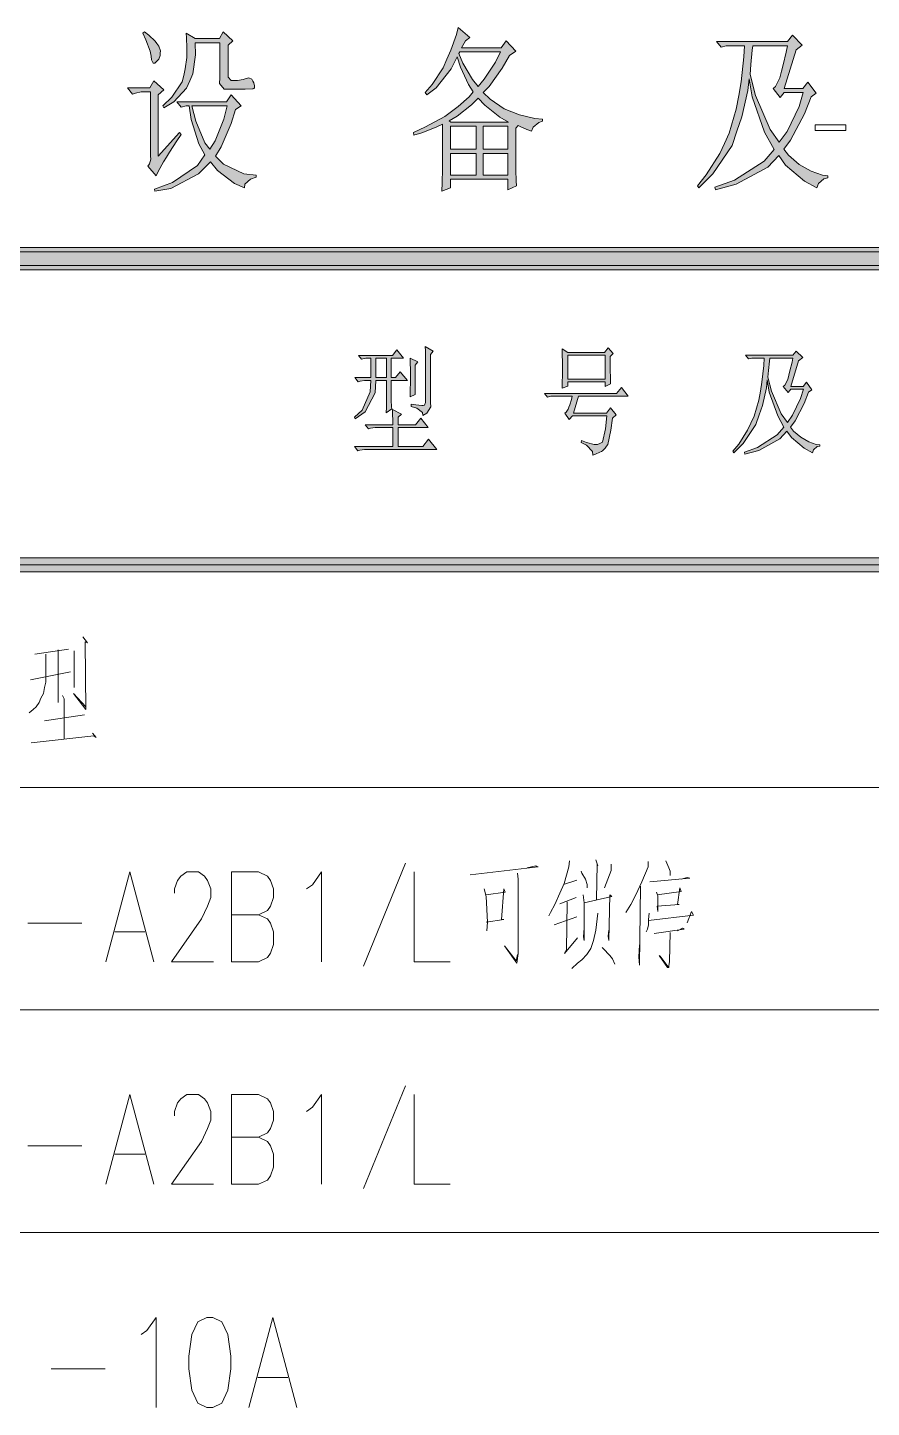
# Model space of a CAD drawing. Header units: millimetres. Extents: x 0 to 586, y 0 to 414.
# Drawn here: x 421.12 to 451.03, y 307.92 to 356.81 of the extents above; entities that cross this region are included whole.
import ezdxf

# ---------------------------------------------------------------- set-up
doc = ezdxf.new("R2010")
doc.units = ezdxf.units.MM

msp = doc.modelspace()

# ---------------------------------------------------------------- hatches: boundary and pattern name
h = msp.add_hatch(color=0)
h.dxf.hatch_style = 2
h.paths.add_polyline_path([(425.203056, 356.608944), (425.263028, 356.658333), (425.421778, 356.534861), (425.644028, 356.326722), (425.707528, 356.238528), (425.771028, 356.150333), (425.831, 355.984528), (425.827472, 355.903389), (425.820417, 355.82225), (425.771028, 355.691722), (425.728694, 355.642333), (425.682833, 355.592944), (425.629917, 355.543556), (425.619333, 355.543556), (425.577, 355.543556), (425.520556, 355.667028), (425.499389, 355.794028), (425.471167, 355.966889), (425.319472, 356.376111)])
h = msp.add_hatch(color=0)
h.dxf.hatch_style = 2
h.paths.add_polyline_path([(428.236944, 355.173139), (428.236944, 355.049667), (428.342778, 354.926194), (428.452139, 354.926194), (428.5615, 354.926194), (428.769639, 354.961472), (428.868417, 355.000278), (428.960139, 355.024972), (429.076556, 354.982639), (429.108306, 354.912083), (429.136528, 354.845056), (429.168278, 354.739222), (429.168278, 354.703944), (429.168278, 354.675722), (429.143583, 354.6475), (429.118889, 354.640444), (429.094194, 354.633389), (428.829611, 354.626333), (428.59325, 354.626333), (428.27575, 354.626333), (428.095833, 354.626333), (427.9265, 354.827417), (427.937083, 355.024972), (427.937083, 356.263222), (427.065722, 356.263222), (427.076306, 355.843417), (426.977528, 355.169611), (426.868167, 354.915611), (426.758806, 354.661611), (426.303722, 354.181833), (425.954472, 353.959583), (425.915667, 354.033667), (426.233167, 354.344111), (426.603583, 354.883861), (426.660028, 355.113167), (426.712944, 355.342472), (426.769389, 355.744639), (426.769389, 355.9175), (426.769389, 356.090361), (426.758806, 356.439611), (426.748222, 356.612472), (427.065722, 356.414917), (427.919444, 356.414917), (428.057028, 356.658333), (428.395694, 356.337306), (428.236944, 356.189139)])
h = msp.add_hatch(color=0)
h.paths.add_polyline_path([(435.807556, 351.006833), (435.818139, 351.303167), (435.828722, 351.800583), (435.828722, 351.998139), (435.828722, 353.388083), (435.599417, 353.275194), (435.094944, 353.077639), (434.81625, 352.989444), (434.798611, 353.088222), (435.232528, 353.285778), (435.906333, 353.659722), (436.146222, 353.832583), (436.382583, 354.005444), (436.770639, 354.354694), (436.918806, 354.527556), (436.749472, 354.785083), (436.463722, 355.405972), (436.343778, 355.765806), (436.135639, 355.342472), (435.599417, 354.675722), (435.274861, 354.428778), (435.214889, 354.502861), (435.461833, 354.785083), (435.849889, 355.381278), (435.987472, 355.691722), (436.125056, 356.002167), (436.326139, 356.559556), (436.382583, 356.8065), (436.798861, 356.460778), (436.640111, 356.337306), (436.502528, 356.090361), (437.910111, 356.090361), (438.090028, 356.337306), (438.425167, 355.966889), (438.206444, 355.818722), (437.948917, 355.370694), (437.48325, 354.714528), (437.275111, 354.502861), (437.515, 354.2665), (438.019472, 353.927833), (438.287583, 353.822), (438.555694, 353.716167), (439.098972, 353.585639), (439.377667, 353.560944), (439.377667, 353.486861), (439.240083, 353.448056), (439.039, 353.275194), (438.982556, 353.141139), (438.823806, 353.201111), (438.583917, 353.299889), (438.506306, 353.338694), (438.425167, 353.239917), (438.425167, 351.94875), (438.425167, 351.751194), (438.43575, 351.380778), (438.446333, 351.204389), (438.15, 351.056222), (438.15, 351.430167), (436.107417, 351.430167), (436.107417, 351.130306)])
h.paths.add_polyline_path([(436.442556, 355.942194), (436.40375, 355.892806), (436.551917, 355.543556), (436.897639, 354.961472), (437.098722, 354.725111), (437.306861, 354.975583), (437.701972, 355.582361), (437.888944, 355.942194)])
h.paths.add_polyline_path([(437.098722, 354.301778), (436.858833, 354.065417), (436.343778, 353.670306), (436.065083, 353.508028), (436.125056, 353.458639), (438.107667, 353.458639), (438.167639, 353.458639), (437.860722, 353.6315), (437.3245, 354.054833)])
h.paths.add_polyline_path([(436.107417, 353.310472), (436.107417, 352.495556), (437.017583, 352.495556), (437.017583, 353.310472)])
h.paths.add_polyline_path([(437.275111, 353.310472), (437.275111, 352.495556), (438.15, 352.495556), (438.15, 353.310472)])
h.paths.add_polyline_path([(436.107417, 352.347389), (436.107417, 351.578333), (437.017583, 351.578333), (437.017583, 352.347389)])
h.paths.add_polyline_path([(437.275111, 352.347389), (437.275111, 351.578333), (438.15, 351.578333), (438.15, 352.347389)])
h = msp.add_hatch(color=0)
h.paths.add_polyline_path([(448.359389, 356.016278), (447.943111, 354.651028), (448.59575, 354.651028), (448.775667, 354.876806), (449.072, 354.478167), (448.895611, 354.354694), (448.655722, 353.747917), (448.168889, 352.816583), (447.921944, 352.495556), (448.091278, 352.283889), (448.472278, 351.955806), (448.687472, 351.835861), (448.899139, 351.719444), (449.301306, 351.578333), (449.488278, 351.553639), (449.488278, 351.479556), (449.350694, 351.451333), (449.153139, 351.278472), (449.093167, 351.130306), (448.655722, 351.366667), (447.981917, 351.934639), (447.745556, 352.269778), (447.3575, 351.860556), (446.239194, 351.253778), (445.505417, 351.056222), (445.48425, 351.155), (446.179222, 351.401944), (447.2305, 352.072222), (447.586806, 352.492028), (447.248139, 353.102333), (446.803639, 354.351167), (446.694278, 354.99675), (446.655472, 354.576944), (446.440278, 353.645611), (446.267417, 353.137611), (446.094556, 352.629611), (445.413694, 351.627722), (444.909222, 351.130306), (444.870417, 351.204389), (445.177333, 351.588917), (445.653583, 352.340333), (445.819389, 352.703694), (445.988722, 353.070583), (446.242722, 353.920778), (446.327389, 354.404083), (446.412056, 354.887389), (446.514361, 355.765806), (446.535528, 356.164444), (445.879361, 356.164444), (445.702972, 356.115056), (445.544222, 356.312611), (448.063056, 356.312611), (448.239444, 356.534861), (448.578111, 356.189139)])
h.paths.add_polyline_path([(447.544472, 354.651028), (447.636194, 354.725111), (447.784361, 355.0285), (447.844333, 355.257806), (447.904306, 355.487111), (448.010139, 355.938667), (448.063056, 356.164444), (446.831861, 356.164444), (446.810694, 356.002167), (446.761306, 355.494167), (446.733083, 355.148444), (446.920056, 354.404083), (447.438639, 353.201111), (447.763194, 352.7425), (448.041889, 353.127028), (448.46875, 354.008972), (448.616917, 354.502861), (447.943111, 354.502861), (447.802, 354.33)])
h = msp.add_hatch(color=0)
h.dxf.hatch_style = 2
h.paths.add_polyline_path([(425.756917, 352.245083), (426.511861, 353.088222), (426.568306, 353.014139), (426.413083, 352.791889), (426.1485, 352.39325), (426.046194, 352.220389), (425.940361, 352.047528), (425.756917, 351.712389), (425.679306, 351.553639), (425.379444, 351.899361), (425.439417, 351.973444), (425.488806, 352.146306), (425.478222, 352.245083), (425.478222, 354.527556), (425.220694, 354.527556), (425.143083, 354.527556), (424.952583, 354.48875), (424.84675, 354.449944), (424.666833, 354.675722), (425.460583, 354.675722), (425.598167, 354.922667), (425.954472, 354.601639), (425.756917, 354.42525)])
h = msp.add_hatch(color=0)
h.paths.add_polyline_path([(426.413083, 354.181833), (428.176972, 354.181833), (428.335722, 354.428778), (428.692028, 354.033667), (428.494472, 353.910194), (428.342778, 353.412778), (427.986472, 352.58375), (427.778333, 352.248611), (428.067611, 351.962861), (428.790806, 351.627722), (429.22825, 351.578333), (429.22825, 351.50425), (429.027167, 351.44075), (428.819028, 351.253778), (428.811972, 351.130306), (428.462722, 351.278472), (427.859472, 351.737083), (427.601944, 352.047528), (427.185667, 351.627722), (426.201417, 351.105611), (425.636972, 351.006833), (425.619333, 351.080917), (426.254333, 351.317278), (427.143333, 351.924056), (427.404389, 352.298), (427.192722, 352.682528), (426.917556, 353.550361), (426.847, 354.033667), (426.748222, 354.033667), (426.568306, 353.984278)])
h.paths.add_polyline_path([(426.945778, 354.033667), (427.086889, 353.486861), (427.404389, 352.721333), (427.580778, 352.495556), (427.76775, 352.795417), (428.078194, 353.560944), (428.194611, 354.033667)])
h = msp.add_hatch(color=0)
h.dxf.hatch_style = 2
h.paths.add_polyline_path([(532.994306, 349.013639), (532.204083, 348.223417), (373.47525, 348.223417), (372.685028, 349.013639)])
h = msp.add_hatch(color=0)
h.dxf.hatch_style = 2
h.paths.add_polyline_path([(373.080139, 348.371583), (373.080139, 348.865472), (532.599194, 348.865472), (532.599194, 348.371583)])
h = msp.add_hatch(color=0)
h.paths.add_polyline_path([(433.832, 343.161056), (433.839056, 343.351556), (433.842583, 343.658472), (433.842583, 343.774889), (433.842583, 344.304056), (433.461583, 344.304056), (433.447472, 343.863083), (433.084111, 343.18575), (432.734861, 342.945861), (432.706639, 342.998778), (432.978278, 343.252778), (433.271083, 343.905417), (433.288722, 344.304056), (433.158194, 344.304056), (433.07, 344.304056), (432.91125, 344.275833), (432.840694, 344.251139), (432.72075, 344.402833), (433.288722, 344.402833), (433.288722, 345.094278), (433.115861, 345.094278), (432.957111, 345.062528), (432.851278, 345.193056), (434.05425, 345.193056), (434.213, 345.394139), (434.452889, 345.094278), (434.015444, 345.094278), (434.015444, 344.402833), (434.160083, 344.402833), (434.332944, 344.6145), (434.583417, 344.304056), (434.015444, 344.304056), (434.015444, 343.774889), (434.015444, 343.609083), (434.0225, 343.369194), (434.029556, 343.295111)])
h.paths.add_polyline_path([(433.461583, 345.094278), (433.461583, 344.402833), (433.842583, 344.402833), (433.842583, 345.094278)])
h = msp.add_hatch(color=0)
h.dxf.hatch_style = 2
h.paths.add_polyline_path([(435.218417, 345.510556), (435.497111, 345.34475), (435.405389, 345.228333), (435.405389, 343.527944), (435.415972, 343.369194), (435.278389, 343.139889), (435.126694, 343.062278), (435.119639, 343.164583), (434.915028, 343.319806), (434.717472, 343.37625), (434.717472, 343.460917), (434.886806, 343.436222), (435.102, 343.415056), (435.147861, 343.418583), (435.190194, 343.422111), (435.232528, 343.527944), (435.232528, 343.626722), (435.232528, 344.9955), (435.232528, 345.104861), (435.225472, 345.358861)])
h = msp.add_hatch(color=0)
h.paths.add_polyline_path([(441.773028, 345.147194), (441.773028, 344.776778), (441.780083, 344.297), (441.787139, 344.187639), (441.589583, 344.088861), (441.589583, 344.254667), (440.266667, 344.254667), (440.266667, 344.1065), (440.069111, 344.025361), (440.076167, 344.187639), (440.083222, 344.540417), (440.083222, 344.727389), (440.083222, 344.914361), (440.076167, 345.263611), (440.069111, 345.429417), (440.266667, 345.298889), (441.575472, 345.298889), (441.695417, 345.461167), (441.878861, 345.263611)])
h.paths.add_polyline_path([(440.266667, 345.200111), (440.266667, 344.353444), (441.589583, 344.353444), (441.589583, 345.200111)])
h = msp.add_hatch(color=0)
h.paths.add_polyline_path([(448.451111, 344.999028), (448.172417, 344.092389), (448.609861, 344.092389), (448.726278, 344.240556), (448.923833, 343.975972), (448.807417, 343.891306), (448.648667, 343.489139), (448.324111, 342.86825), (448.158306, 342.653056), (448.271194, 342.511944), (448.525194, 342.293222), (448.666306, 342.215611), (448.810944, 342.134472), (449.079056, 342.039222), (449.202528, 342.025111), (449.202528, 341.975722), (449.110806, 341.958083), (448.97675, 341.841667), (448.937944, 341.742889), (448.648667, 341.901639), (448.197111, 342.279111), (448.038361, 342.504889), (447.780833, 342.229722), (447.036472, 341.824028), (446.546111, 341.6935), (446.532, 341.760528), (446.994139, 341.926333), (447.696167, 342.370833), (447.932528, 342.653056), (447.710278, 343.055222), (447.410417, 343.891306), (447.339861, 344.321694), (447.311639, 344.039472), (447.170528, 343.418583), (447.054111, 343.079917), (446.937694, 342.74125), (446.486139, 342.0745), (446.151, 341.742889), (446.122778, 341.792278), (446.327389, 342.049806), (446.644889, 342.547222), (446.757778, 342.794167), (446.870667, 343.037583), (447.04, 343.602028), (447.096444, 343.923056), (447.149361, 344.247611), (447.219917, 344.833222), (447.234028, 345.097806), (446.796583, 345.097806), (446.680167, 345.066056), (446.574333, 345.196583), (448.250028, 345.196583), (448.369972, 345.34475), (448.59575, 345.115444)])
h.paths.add_polyline_path([(447.907833, 344.092389), (447.967806, 344.141778), (448.066583, 344.342861), (448.105389, 344.494556), (448.144194, 344.649778), (448.218278, 344.949639), (448.250028, 345.097806), (447.431583, 345.097806), (447.417472, 344.991972), (447.385722, 344.653306), (447.364556, 344.420472), (447.491556, 343.926583), (447.83375, 343.125778), (448.052472, 342.818861), (448.239444, 343.076389), (448.521667, 343.662), (448.620444, 343.990083), (448.172417, 343.990083), (448.080694, 343.877194)])
h = msp.add_hatch(color=0)
h.dxf.hatch_style = 2
h.paths.add_polyline_path([(434.678667, 343.7255), (434.682194, 343.916), (434.68925, 344.286417), (434.68925, 344.466333), (434.68925, 344.649778), (434.682194, 344.96375), (434.678667, 345.094278), (434.953833, 344.96375), (434.862111, 344.847333), (434.862111, 343.806639)])
h = msp.add_hatch(color=0)
h.dxf.hatch_style = 2
h.paths.add_polyline_path([(441.854167, 342.967028), (441.794194, 342.536639), (441.688361, 342.039222), (441.6425, 341.975722), (441.596639, 341.908694), (441.504917, 341.813444), (441.459056, 341.785222), (441.409667, 341.757), (441.257972, 341.6935), (441.152139, 341.66175), (441.141556, 341.785222), (440.936944, 342.007472), (440.742917, 342.10625), (440.757028, 342.173278), (440.936944, 342.10625), (441.201528, 342.039222), (441.286194, 342.039222), (441.317944, 342.039222), (441.402611, 342.063917), (441.452, 342.092139), (441.501389, 342.116833), (441.603694, 342.593083), (441.656611, 343.048167), (440.439528, 343.048167), (440.319583, 342.917639), (440.160833, 343.146944), (440.210222, 343.182222), (440.284306, 343.288056), (440.312528, 343.362139), (440.344278, 343.436222), (440.400722, 343.626722), (440.425417, 343.743139), (439.674, 343.743139), (439.554056, 343.711389), (439.448222, 343.841917), (441.998806, 343.841917), (442.171667, 344.057111), (442.408028, 343.743139), (440.651194, 343.743139), (440.46775, 343.146944), (441.6425, 343.146944), (441.787139, 343.330389), (441.984694, 343.079917)])
h = msp.add_hatch(color=0)
h.dxf.hatch_style = 2
h.paths.add_polyline_path([(434.068361, 342.734194), (434.068361, 342.857667), (434.061306, 343.129306), (434.05425, 343.277472), (434.37175, 343.111667), (434.255333, 342.998778), (434.255333, 342.734194), (434.876222, 342.734194), (435.059667, 342.9635), (435.32425, 342.635417), (434.255333, 342.635417), (434.255333, 341.958083), (435.126694, 341.958083), (435.338361, 342.222667), (435.627639, 341.859306), (433.144083, 341.859306), (433.059417, 341.859306), (432.900667, 341.834611), (432.826583, 341.809917), (432.706639, 341.958083), (434.068361, 341.958083), (434.068361, 342.635417), (433.528611, 342.635417), (433.440417, 342.635417), (433.281667, 342.610722), (433.211111, 342.586028), (433.091167, 342.734194)])
h = msp.add_hatch(color=0)
h.dxf.hatch_style = 2
h.paths.add_polyline_path([(373.080139, 337.527194), (373.080139, 338.021083), (532.599194, 338.021083), (532.599194, 337.527194)])

# ---------------------------------------------------------------- linework, layer by layer
at = {"color": 0, "lineweight": 0}
for points in [[(425.203056, 356.608944), (425.263028, 356.658333), (425.421778, 356.534861), (425.644028, 356.326722), (425.707528, 356.238528), (425.771028, 356.150333), (425.831, 355.984528), (425.827472, 355.903389), (425.820417, 355.82225), (425.771028, 355.691722), (425.728694, 355.642333), (425.682833, 355.592944), (425.629917, 355.543556), (425.619333, 355.543556), (425.577, 355.543556), (425.520556, 355.667028), (425.499389, 355.794028), (425.471167, 355.966889), (425.319472, 356.376111)], [(428.236944, 355.173139), (428.236944, 355.049667), (428.342778, 354.926194), (428.452139, 354.926194), (428.5615, 354.926194), (428.769639, 354.961472), (428.868417, 355.000278), (428.960139, 355.024972), (429.076556, 354.982639), (429.108306, 354.912083), (429.136528, 354.845056), (429.168278, 354.739222), (429.168278, 354.703944), (429.168278, 354.675722), (429.143583, 354.6475), (429.118889, 354.640444), (429.094194, 354.633389), (428.829611, 354.626333), (428.59325, 354.626333), (428.27575, 354.626333), (428.095833, 354.626333), (427.9265, 354.827417), (427.937083, 355.024972), (427.937083, 356.263222), (427.065722, 356.263222), (427.076306, 355.843417), (426.977528, 355.169611), (426.868167, 354.915611), (426.758806, 354.661611), (426.303722, 354.181833), (425.954472, 353.959583), (425.915667, 354.033667), (426.233167, 354.344111), (426.603583, 354.883861), (426.660028, 355.113167), (426.712944, 355.342472), (426.769389, 355.744639), (426.769389, 355.9175), (426.769389, 356.090361), (426.758806, 356.439611), (426.748222, 356.612472), (427.065722, 356.414917), (427.919444, 356.414917), (428.057028, 356.658333), (428.395694, 356.337306), (428.236944, 356.189139)], [(435.807556, 351.006833), (435.818139, 351.303167), (435.828722, 351.800583), (435.828722, 351.998139), (435.828722, 353.388083), (435.599417, 353.275194), (435.094944, 353.077639), (434.81625, 352.989444), (434.798611, 353.088222), (435.232528, 353.285778), (435.906333, 353.659722), (436.146222, 353.832583), (436.382583, 354.005444), (436.770639, 354.354694), (436.918806, 354.527556), (436.749472, 354.785083), (436.463722, 355.405972), (436.343778, 355.765806), (436.135639, 355.342472), (435.599417, 354.675722), (435.274861, 354.428778), (435.214889, 354.502861), (435.461833, 354.785083), (435.849889, 355.381278), (435.987472, 355.691722), (436.125056, 356.002167), (436.326139, 356.559556), (436.382583, 356.8065), (436.798861, 356.460778), (436.640111, 356.337306), (436.502528, 356.090361), (437.910111, 356.090361), (438.090028, 356.337306), (438.425167, 355.966889), (438.206444, 355.818722), (437.948917, 355.370694), (437.48325, 354.714528), (437.275111, 354.502861), (437.515, 354.2665), (438.019472, 353.927833), (438.287583, 353.822), (438.555694, 353.716167), (439.098972, 353.585639), (439.377667, 353.560944), (439.377667, 353.486861), (439.240083, 353.448056), (439.039, 353.275194), (438.982556, 353.141139), (438.823806, 353.201111), (438.583917, 353.299889), (438.506306, 353.338694), (438.425167, 353.239917), (438.425167, 351.94875), (438.425167, 351.751194), (438.43575, 351.380778), (438.446333, 351.204389), (438.15, 351.056222), (438.15, 351.430167), (436.107417, 351.430167), (436.107417, 351.130306)], [(448.359389, 356.016278), (447.943111, 354.651028), (448.59575, 354.651028), (448.775667, 354.876806), (449.072, 354.478167), (448.895611, 354.354694), (448.655722, 353.747917), (448.168889, 352.816583), (447.921944, 352.495556), (448.091278, 352.283889), (448.472278, 351.955806), (448.687472, 351.835861), (448.899139, 351.719444), (449.301306, 351.578333), (449.488278, 351.553639), (449.488278, 351.479556), (449.350694, 351.451333), (449.153139, 351.278472), (449.093167, 351.130306), (448.655722, 351.366667), (447.981917, 351.934639), (447.745556, 352.269778), (447.3575, 351.860556), (446.239194, 351.253778), (445.505417, 351.056222), (445.48425, 351.155), (446.179222, 351.401944), (447.2305, 352.072222), (447.586806, 352.492028), (447.248139, 353.102333), (446.803639, 354.351167), (446.694278, 354.99675), (446.655472, 354.576944), (446.440278, 353.645611), (446.267417, 353.137611), (446.094556, 352.629611), (445.413694, 351.627722), (444.909222, 351.130306), (444.870417, 351.204389), (445.177333, 351.588917), (445.653583, 352.340333), (445.819389, 352.703694), (445.988722, 353.070583), (446.242722, 353.920778), (446.327389, 354.404083), (446.412056, 354.887389), (446.514361, 355.765806), (446.535528, 356.164444), (445.879361, 356.164444), (445.702972, 356.115056), (445.544222, 356.312611), (448.063056, 356.312611), (448.239444, 356.534861), (448.578111, 356.189139)], [(436.442556, 355.942194), (436.40375, 355.892806), (436.551917, 355.543556), (436.897639, 354.961472), (437.098722, 354.725111), (437.306861, 354.975583), (437.701972, 355.582361), (437.888944, 355.942194)], [(447.544472, 354.651028), (447.636194, 354.725111), (447.784361, 355.0285), (447.844333, 355.257806), (447.904306, 355.487111), (448.010139, 355.938667), (448.063056, 356.164444), (446.831861, 356.164444), (446.810694, 356.002167), (446.761306, 355.494167), (446.733083, 355.148444), (446.920056, 354.404083), (447.438639, 353.201111), (447.763194, 352.7425), (448.041889, 353.127028), (448.46875, 354.008972), (448.616917, 354.502861), (447.943111, 354.502861), (447.802, 354.33)], [(425.756917, 352.245083), (426.511861, 353.088222), (426.568306, 353.014139), (426.413083, 352.791889), (426.1485, 352.39325), (426.046194, 352.220389), (425.940361, 352.047528), (425.756917, 351.712389), (425.679306, 351.553639), (425.379444, 351.899361), (425.439417, 351.973444), (425.488806, 352.146306), (425.478222, 352.245083), (425.478222, 354.527556), (425.220694, 354.527556), (425.143083, 354.527556), (424.952583, 354.48875), (424.84675, 354.449944), (424.666833, 354.675722), (425.460583, 354.675722), (425.598167, 354.922667), (425.954472, 354.601639), (425.756917, 354.42525)], [(426.413083, 354.181833), (428.176972, 354.181833), (428.335722, 354.428778), (428.692028, 354.033667), (428.494472, 353.910194), (428.342778, 353.412778), (427.986472, 352.58375), (427.778333, 352.248611), (428.067611, 351.962861), (428.790806, 351.627722), (429.22825, 351.578333), (429.22825, 351.50425), (429.027167, 351.44075), (428.819028, 351.253778), (428.811972, 351.130306), (428.462722, 351.278472), (427.859472, 351.737083), (427.601944, 352.047528), (427.185667, 351.627722), (426.201417, 351.105611), (425.636972, 351.006833), (425.619333, 351.080917), (426.254333, 351.317278), (427.143333, 351.924056), (427.404389, 352.298), (427.192722, 352.682528), (426.917556, 353.550361), (426.847, 354.033667), (426.748222, 354.033667), (426.568306, 353.984278)], [(426.945778, 354.033667), (427.086889, 353.486861), (427.404389, 352.721333), (427.580778, 352.495556), (427.76775, 352.795417), (428.078194, 353.560944), (428.194611, 354.033667)], [(437.098722, 354.301778), (436.858833, 354.065417), (436.343778, 353.670306), (436.065083, 353.508028), (436.125056, 353.458639), (438.107667, 353.458639), (438.167639, 353.458639), (437.860722, 353.6315), (437.3245, 354.054833)], [(436.107417, 353.310472), (436.107417, 352.495556), (437.017583, 352.495556), (437.017583, 353.310472)], [(437.275111, 353.310472), (437.275111, 352.495556), (438.15, 352.495556), (438.15, 353.310472)], [(450.123278, 353.363389), (449.04025, 353.363389), (449.04025, 353.165833), (450.123278, 353.165833)], [(436.107417, 352.347389), (436.107417, 351.578333), (437.017583, 351.578333), (437.017583, 352.347389)], [(437.275111, 352.347389), (437.275111, 351.578333), (438.15, 351.578333), (438.15, 352.347389)], [(532.994306, 349.013639), (532.204083, 348.223417), (373.47525, 348.223417), (372.685028, 349.013639)], [(373.080139, 348.371583), (373.080139, 348.865472), (532.599194, 348.865472), (532.599194, 348.371583)], [(433.832, 343.161056), (433.839056, 343.351556), (433.842583, 343.658472), (433.842583, 343.774889), (433.842583, 344.304056), (433.461583, 344.304056), (433.447472, 343.863083), (433.084111, 343.18575), (432.734861, 342.945861), (432.706639, 342.998778), (432.978278, 343.252778), (433.271083, 343.905417), (433.288722, 344.304056), (433.158194, 344.304056), (433.07, 344.304056), (432.91125, 344.275833), (432.840694, 344.251139), (432.72075, 344.402833), (433.288722, 344.402833), (433.288722, 345.094278), (433.115861, 345.094278), (432.957111, 345.062528), (432.851278, 345.193056), (434.05425, 345.193056), (434.213, 345.394139), (434.452889, 345.094278), (434.015444, 345.094278), (434.015444, 344.402833), (434.160083, 344.402833), (434.332944, 344.6145), (434.583417, 344.304056), (434.015444, 344.304056), (434.015444, 343.774889), (434.015444, 343.609083), (434.0225, 343.369194), (434.029556, 343.295111)], [(435.218417, 345.510556), (435.497111, 345.34475), (435.405389, 345.228333), (435.405389, 343.527944), (435.415972, 343.369194), (435.278389, 343.139889), (435.126694, 343.062278), (435.119639, 343.164583), (434.915028, 343.319806), (434.717472, 343.37625), (434.717472, 343.460917), (434.886806, 343.436222), (435.102, 343.415056), (435.147861, 343.418583), (435.190194, 343.422111), (435.232528, 343.527944), (435.232528, 343.626722), (435.232528, 344.9955), (435.232528, 345.104861), (435.225472, 345.358861)], [(441.773028, 345.147194), (441.773028, 344.776778), (441.780083, 344.297), (441.787139, 344.187639), (441.589583, 344.088861), (441.589583, 344.254667), (440.266667, 344.254667), (440.266667, 344.1065), (440.069111, 344.025361), (440.076167, 344.187639), (440.083222, 344.540417), (440.083222, 344.727389), (440.083222, 344.914361), (440.076167, 345.263611), (440.069111, 345.429417), (440.266667, 345.298889), (441.575472, 345.298889), (441.695417, 345.461167), (441.878861, 345.263611)], [(440.266667, 345.200111), (440.266667, 344.353444), (441.589583, 344.353444), (441.589583, 345.200111)], [(448.451111, 344.999028), (448.172417, 344.092389), (448.609861, 344.092389), (448.726278, 344.240556), (448.923833, 343.975972), (448.807417, 343.891306), (448.648667, 343.489139), (448.324111, 342.86825), (448.158306, 342.653056), (448.271194, 342.511944), (448.525194, 342.293222), (448.666306, 342.215611), (448.810944, 342.134472), (449.079056, 342.039222), (449.202528, 342.025111), (449.202528, 341.975722), (449.110806, 341.958083), (448.97675, 341.841667), (448.937944, 341.742889), (448.648667, 341.901639), (448.197111, 342.279111), (448.038361, 342.504889), (447.780833, 342.229722), (447.036472, 341.824028), (446.546111, 341.6935), (446.532, 341.760528), (446.994139, 341.926333), (447.696167, 342.370833), (447.932528, 342.653056), (447.710278, 343.055222), (447.410417, 343.891306), (447.339861, 344.321694), (447.311639, 344.039472), (447.170528, 343.418583), (447.054111, 343.079917), (446.937694, 342.74125), (446.486139, 342.0745), (446.151, 341.742889), (446.122778, 341.792278), (446.327389, 342.049806), (446.644889, 342.547222), (446.757778, 342.794167), (446.870667, 343.037583), (447.04, 343.602028), (447.096444, 343.923056), (447.149361, 344.247611), (447.219917, 344.833222), (447.234028, 345.097806), (446.796583, 345.097806), (446.680167, 345.066056), (446.574333, 345.196583), (448.250028, 345.196583), (448.369972, 345.34475), (448.59575, 345.115444)], [(433.461583, 345.094278), (433.461583, 344.402833), (433.842583, 344.402833), (433.842583, 345.094278)], [(434.678667, 343.7255), (434.682194, 343.916), (434.68925, 344.286417), (434.68925, 344.466333), (434.68925, 344.649778), (434.682194, 344.96375), (434.678667, 345.094278), (434.953833, 344.96375), (434.862111, 344.847333), (434.862111, 343.806639)], [(447.907833, 344.092389), (447.967806, 344.141778), (448.066583, 344.342861), (448.105389, 344.494556), (448.144194, 344.649778), (448.218278, 344.949639), (448.250028, 345.097806), (447.431583, 345.097806), (447.417472, 344.991972), (447.385722, 344.653306), (447.364556, 344.420472), (447.491556, 343.926583), (447.83375, 343.125778), (448.052472, 342.818861), (448.239444, 343.076389), (448.521667, 343.662), (448.620444, 343.990083), (448.172417, 343.990083), (448.080694, 343.877194)], [(441.854167, 342.967028), (441.794194, 342.536639), (441.688361, 342.039222), (441.6425, 341.975722), (441.596639, 341.908694), (441.504917, 341.813444), (441.459056, 341.785222), (441.409667, 341.757), (441.257972, 341.6935), (441.152139, 341.66175), (441.141556, 341.785222), (440.936944, 342.007472), (440.742917, 342.10625), (440.757028, 342.173278), (440.936944, 342.10625), (441.201528, 342.039222), (441.286194, 342.039222), (441.317944, 342.039222), (441.402611, 342.063917), (441.452, 342.092139), (441.501389, 342.116833), (441.603694, 342.593083), (441.656611, 343.048167), (440.439528, 343.048167), (440.319583, 342.917639), (440.160833, 343.146944), (440.210222, 343.182222), (440.284306, 343.288056), (440.312528, 343.362139), (440.344278, 343.436222), (440.400722, 343.626722), (440.425417, 343.743139), (439.674, 343.743139), (439.554056, 343.711389), (439.448222, 343.841917), (441.998806, 343.841917), (442.171667, 344.057111), (442.408028, 343.743139), (440.651194, 343.743139), (440.46775, 343.146944), (441.6425, 343.146944), (441.787139, 343.330389), (441.984694, 343.079917)], [(434.068361, 342.734194), (434.068361, 342.857667), (434.061306, 343.129306), (434.05425, 343.277472), (434.37175, 343.111667), (434.255333, 342.998778), (434.255333, 342.734194), (434.876222, 342.734194), (435.059667, 342.9635), (435.32425, 342.635417), (434.255333, 342.635417), (434.255333, 341.958083), (435.126694, 341.958083), (435.338361, 342.222667), (435.627639, 341.859306), (433.144083, 341.859306), (433.059417, 341.859306), (432.900667, 341.834611), (432.826583, 341.809917), (432.706639, 341.958083), (434.068361, 341.958083), (434.068361, 342.635417), (433.528611, 342.635417), (433.440417, 342.635417), (433.281667, 342.610722), (433.211111, 342.586028), (433.091167, 342.734194)], [(373.080139, 337.527194), (373.080139, 338.021083), (532.599194, 338.021083), (532.599194, 337.527194)], [(427.478472, 311.100611), (427.160972, 310.948917), (426.949306, 310.493833), (426.843472, 309.735361), (426.843472, 309.280278), (426.949306, 308.521806), (427.160972, 308.066722), (427.478472, 307.915028), (427.693667, 307.915028), (428.011167, 308.066722), (428.222833, 308.521806), (428.328667, 309.280278), (428.328667, 309.735361), (428.222833, 310.493833), (428.011167, 310.948917), (427.693667, 311.100611)]]:
    msp.add_lwpolyline(points, close=True, dxfattribs=at)
for points in [[(373.080139, 337.774139), (532.599194, 337.774139)], [(423.075806, 335.223556), (423.248667, 335.004833), (423.164, 335.036583), (423.185167, 332.64475), (422.75125, 333.205667), (423.185167, 332.736472)], [(421.770528, 334.602667), (421.770528, 333.826556), (421.770528, 333.607833), (421.728194, 333.420861), (421.685861, 333.205667), (421.597667, 333.050444), (421.534167, 332.891694), (421.424806, 332.736472), (421.315444, 332.64475), (421.184917, 332.521278)], [(421.378944, 334.602667), (422.574861, 334.786111)], [(422.207972, 334.757889), (422.207972, 332.891694)], [(422.772417, 334.726139), (422.772417, 333.420861)], [(421.22725, 333.699556), (422.641889, 333.981778)], [(422.359667, 333.142167), (422.423167, 333.018694), (422.423167, 331.621694)], [(421.728194, 332.242583), (423.142833, 332.457778)], [(423.425056, 331.805139), (423.555583, 331.649917), (423.467389, 331.713417), (421.251944, 331.466472)], [(373.080139, 329.886028), (532.599194, 329.886028)], [(434.512861, 327.194333), (433.024139, 323.553667)], [(436.809444, 326.788639), (439.222444, 327.067333), (439.180111, 327.067333), (439.13425, 327.099083), (438.830861, 327.035583)], [(440.330167, 327.286056), (440.309, 327.067333), (440.136139, 326.478194), (439.984444, 326.136), (439.808056, 325.733833), (439.656361, 325.451611), (439.592861, 325.328139)], [(441.265028, 327.314278), (441.332056, 327.099083), (441.310889, 327.159056), (441.286194, 325.917278)], [(441.808306, 327.159056), (441.808306, 326.943861), (441.568417, 326.322972)], [(443.113583, 327.254306), (443.113583, 327.067333), (442.894861, 326.538167), (442.679667, 326.0725), (442.503278, 325.733833), (442.330417, 325.451611)], [(443.745056, 327.286056), (443.850889, 327.035583), (443.89675, 326.912111), (443.89675, 326.756889)], [(423.89425, 323.705361), (424.744444, 326.890944), (425.594639, 323.705361)], [(426.335472, 326.132472), (426.335472, 326.284167), (426.441306, 326.587556), (426.550667, 326.73925), (426.762333, 326.890944), (427.185667, 326.890944), (427.397333, 326.73925), (427.503167, 326.587556), (427.612528, 326.284167), (427.612528, 325.980778), (427.503167, 325.677389), (427.2915, 325.222306), (426.229639, 323.705361), (427.718361, 323.705361)], [(428.353361, 323.705361), (428.353361, 326.890944), (429.309389, 326.890944), (429.626889, 326.73925), (429.732722, 326.587556), (429.842083, 326.284167), (429.842083, 325.980778), (429.732722, 325.677389), (429.626889, 325.525694), (429.309389, 325.374)], [(431.009778, 326.284167), (431.221444, 326.435861), (431.538944, 326.890944), (431.538944, 323.705361)], [(434.830361, 326.890944), (434.830361, 323.705361), (436.103889, 323.705361)], [(438.485139, 326.848611), (438.506306, 326.633417), (438.506306, 324.365056), (438.506306, 324.305083), (438.506306, 323.994639), (438.460444, 323.652444), (438.026528, 324.273333), (438.439278, 323.744167), (438.460444, 323.839417), (438.485139, 323.962889)], [(440.591222, 326.601667), (440.114972, 326.446444)], [(440.742917, 326.912111), (440.764083, 326.848611), (440.894611, 326.633417), (440.961639, 326.446444), (440.961639, 326.322972)], [(443.177083, 326.538167), (444.591722, 326.665167), (444.503528, 326.693389), (444.288333, 326.633417)], [(437.310389, 326.291222), (437.373889, 326.012528), (437.41975, 325.112944), (437.395056, 324.8025)], [(437.373889, 325.112944), (438.005361, 325.204667), (437.917167, 325.204667), (438.005361, 326.291222), (438.047694, 326.16775), (437.373889, 326.0725)], [(442.852528, 326.382944), (442.810194, 323.588944), (442.789028, 323.867639), (442.810194, 324.305083)], [(443.416972, 326.16775), (443.462833, 326.044278), (443.462833, 325.483361), (443.438139, 325.670333), (444.221306, 325.733833), (444.157806, 325.733833), (444.242472, 326.322972), (444.288333, 326.1995), (443.438139, 326.0725)], [(439.984444, 325.762056), (440.570056, 325.980778)], [(440.2455, 325.825556), (440.220806, 324.118111), (440.157306, 323.994639), (440.612389, 324.552028)], [(440.809944, 326.0725), (440.852278, 325.793806), (440.852278, 325.017694), (440.852278, 324.460306), (440.831111, 324.583778), (440.852278, 324.894222)], [(440.852278, 325.793806), (441.829472, 326.012528), (441.765972, 326.0725), (441.723639, 324.460306), (441.698944, 324.615528), (441.723639, 324.830722)], [(428.353361, 325.374), (429.309389, 325.374), (429.626889, 325.222306), (429.732722, 325.070611), (429.842083, 324.767222), (429.842083, 324.312139), (429.732722, 324.00875), (429.626889, 323.857056), (429.309389, 323.705361), (428.353361, 323.705361)], [(440.591222, 325.296389), (439.786889, 325.017694)], [(441.332056, 325.423389), (441.265028, 324.830722), (441.180361, 324.460306), (441.092167, 324.178083), (440.940472, 323.962889), (440.764083, 323.775917), (440.612389, 323.652444), (440.418361, 323.465472)], [(443.155917, 325.423389), (443.13475, 325.204667), (443.13475, 325.017694), (443.092417, 324.862472), (443.046556, 324.77075)], [(443.13475, 325.172917), (444.72225, 325.359889), (444.655222, 325.483361), (444.503528, 325.081194)], [(421.135528, 325.070611), (423.044056, 325.070611)], [(424.21175, 324.767222), (425.273611, 324.767222)], [(443.332306, 324.70725), (444.394167, 324.862472), (444.330667, 324.894222), (444.157806, 324.8025)], [(443.89675, 324.739), (443.875583, 323.712417), (443.850889, 323.557194), (443.850889, 323.497222), (443.808556, 323.497222), (443.505167, 323.931139), (443.5475, 323.899389), (443.829722, 323.528972)], [(441.48375, 324.209833), (441.526083, 324.178083), (441.765972, 323.931139), (441.854167, 323.807667), (441.938833, 323.620694)], [(373.080139, 321.997917), (532.599194, 321.997917)], [(434.512861, 319.30975), (433.024139, 315.669083)], [(423.89425, 315.820778), (424.744444, 319.006361), (425.594639, 315.820778)], [(426.335472, 318.247889), (426.335472, 318.399583), (426.441306, 318.702972), (426.550667, 318.854667), (426.762333, 319.006361), (427.185667, 319.006361), (427.397333, 318.854667), (427.503167, 318.702972), (427.612528, 318.399583), (427.612528, 318.096194), (427.503167, 317.792806), (427.2915, 317.337722), (426.229639, 315.820778), (427.718361, 315.820778)], [(428.353361, 315.820778), (428.353361, 319.006361), (429.309389, 319.006361), (429.626889, 318.854667), (429.732722, 318.702972), (429.842083, 318.399583), (429.842083, 318.096194), (429.732722, 317.792806), (429.626889, 317.641111), (429.309389, 317.489417)], [(431.009778, 318.399583), (431.221444, 318.551278), (431.538944, 319.006361), (431.538944, 315.820778)], [(434.830361, 319.006361), (434.830361, 315.820778), (436.103889, 315.820778)], [(428.353361, 317.489417), (429.309389, 317.489417), (429.626889, 317.337722), (429.732722, 317.186028), (429.842083, 316.882639), (429.842083, 316.427556), (429.732722, 316.124167), (429.626889, 315.972472), (429.309389, 315.820778), (428.353361, 315.820778)], [(421.135528, 317.186028), (423.044056, 317.186028)], [(424.21175, 316.882639), (425.273611, 316.882639)], [(373.080139, 314.113333), (532.599194, 314.113333)], [(425.143083, 310.493833), (425.35475, 310.645528), (425.675778, 311.100611), (425.675778, 307.915028)], [(428.967194, 307.915028), (429.817389, 311.100611), (430.664056, 307.915028)], [(421.9575, 309.280278), (423.869556, 309.280278)], [(429.284694, 308.976889), (430.346556, 308.976889)]]:
    msp.add_lwpolyline(points, dxfattribs=at)

doc.saveas('drawing.dxf')
